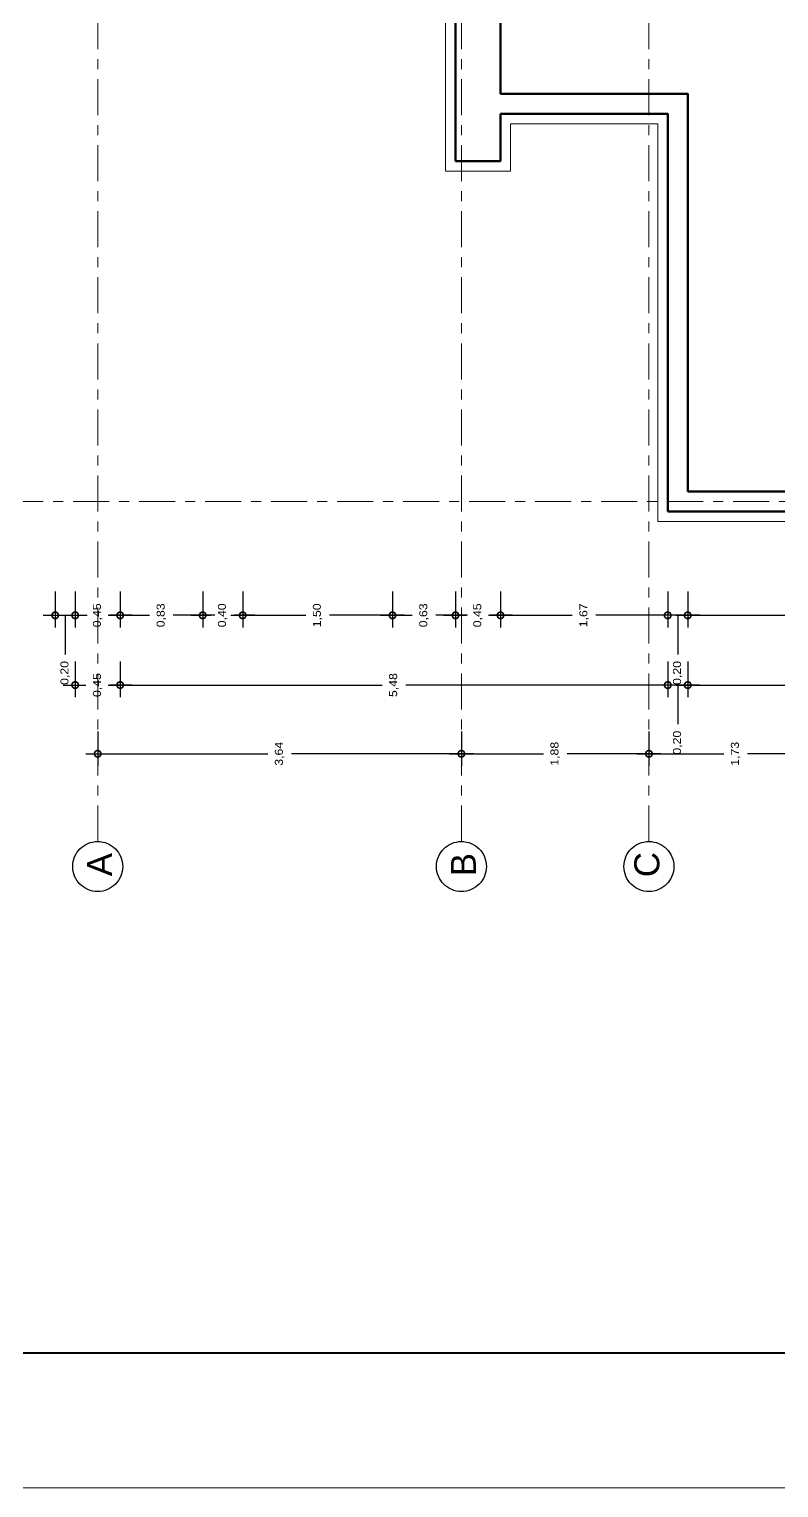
# Model space of a CAD drawing. Header units: millimetres. Extents: x -1459 to -1413, y -119 to 301.
# Drawn here: x -1448.69 to -1441.19, y -118.79 to -104.2 of the extents above; entities that cross this region are included whole.
import ezdxf

# ---------------------------------------------------------------- set-up
doc = ezdxf.new("R2010")
doc.units = ezdxf.units.MM
doc.linetypes.add('ACAD_ISO10W100', pattern=[18, 12, -3, 0, -3])
doc.layers.get('0').update_dxf_attribs({"lineweight": 0})
doc.layers.get('Defpoints').update_dxf_attribs({"lineweight": 5})
for name, color, linetype, lineweight in [('COTAS', 190, 'Continuous', 9), ('EJES', 2, 'ACAD_ISO10W100', 13), ('MURO CORTADO', 1, 'Continuous', 60), ('MURO VISTO', 6, 'Continuous', 18), ('ROTULO', 7, 'Continuous', 5)]:
    doc.layers.add(name, color=color, linetype=linetype, lineweight=lineweight)
doc.styles.add('ARIAL DERECHO', font='arial.ttf', dxfattribs={"width": 1.1})
doc.styles.add('arial normal', font='arial.ttf', dxfattribs={"height": 0.25})
doc.dimstyles.new('COTAS 50 OK', dxfattribs={"dimtxt": 0.08, "dimasz": 0.13, "dimexe": 0.12, "dimexo": 0.2, "dimgap": 0.07, "dimtad": 0, "dimtih": 1, "dimtoh": 1, "dimzin": 0, "dimtxsty": 'ARIAL DERECHO', "dimblk": 'DOTSMALL', "dimcen": 0.15, "dimdle": 0.12, "dimadec": 0, "dimazin": 0, "dimtfac": 1, "dimtmove": 1, "dimatfit": 3, "dimfxl": 1, "dimtzin": 0, "dimarcsym": 0})

# ---------------------------------------------------------------- blocks, each defined once
blk = doc.blocks.new('_DotSmall')
at = {"color": 0, "linetype": 'ByBlock', "const_width": 0.5}
blk.add_lwpolyline([(-0.0625, 0, 1), (0.0625, 0, 1)], format="xyb", close=True, dxfattribs=at)
blk = doc.blocks.new('*D105')
at = {"layer": 'COTAS', "color": 0, "lineweight": -2}
for p, q in [((-1448.228, -109.825), (-1448.228, -110.184)), ((-1447.778, -109.825), (-1447.778, -110.184)), ((-1448.348, -110.064), (-1448.121, -110.064)), ((-1447.658, -110.064), (-1447.885, -110.064))]:
    blk.add_line(p, q, dxfattribs=at)
at = {"layer": 'Defpoints', "color": 0}
for p in [(-1448.228, -109.625), (-1447.778, -109.625), (-1447.778, -110.064)]:
    blk.add_point(p, dxfattribs=at)
at = {"layer": 'COTAS', "color": 0, "lineweight": -2, "xscale": 0.13, "yscale": 0.13, "zscale": 0.13, "rotation": 180}
blk.add_blockref('_DotSmall', (-1448.228, -110.064), dxfattribs=at)
at = {"layer": 'COTAS', "color": 0, "lineweight": -2, "xscale": 0.13, "yscale": 0.13, "zscale": 0.13}
blk.add_blockref('_DotSmall', (-1447.778, -110.064), dxfattribs=at)
at = {"layer": 'COTAS', "color": 0, "insert": (-1448.003, -110.064), "char_height": 0.08, "attachment_point": 5, "rotation": 90, "style": 'ARIAL DERECHO'}
blk.add_mtext('0,45', dxfattribs=at)
blk = doc.blocks.new('*D106')
at = {"layer": 'COTAS', "color": 0, "lineweight": -2}
for p, q in [((-1446.953, -109.825), (-1446.953, -110.184)), ((-1446.553, -109.825), (-1446.553, -110.184)), ((-1447.073, -110.064), (-1446.871, -110.064)), ((-1446.433, -110.064), (-1446.635, -110.064))]:
    blk.add_line(p, q, dxfattribs=at)
at = {"layer": 'Defpoints', "color": 0}
for p in [(-1446.953, -109.625), (-1446.553, -109.625), (-1446.553, -110.064)]:
    blk.add_point(p, dxfattribs=at)
at = {"layer": 'COTAS', "color": 0, "lineweight": -2, "xscale": 0.13, "yscale": 0.13, "zscale": 0.13, "rotation": 180}
blk.add_blockref('_DotSmall', (-1446.953, -110.064), dxfattribs=at)
at = {"layer": 'COTAS', "color": 0, "lineweight": -2, "xscale": 0.13, "yscale": 0.13, "zscale": 0.13}
blk.add_blockref('_DotSmall', (-1446.553, -110.064), dxfattribs=at)
at = {"layer": 'COTAS', "color": 0, "insert": (-1446.753, -110.064), "char_height": 0.08, "attachment_point": 5, "rotation": 90, "style": 'ARIAL DERECHO'}
blk.add_mtext('0,40', dxfattribs=at)
blk = doc.blocks.new('*D107')
at = {"layer": 'COTAS', "color": 0, "lineweight": -2}
for p, q in [((-1444.425, -109.825), (-1444.425, -110.184)), ((-1443.975, -109.825), (-1443.975, -110.184)), ((-1444.545, -110.064), (-1444.318, -110.064)), ((-1443.855, -110.064), (-1444.082, -110.064))]:
    blk.add_line(p, q, dxfattribs=at)
at = {"layer": 'Defpoints', "color": 0}
for p in [(-1444.425, -109.625), (-1443.975, -109.625), (-1444.425, -110.064)]:
    blk.add_point(p, dxfattribs=at)
at = {"layer": 'COTAS', "color": 0, "lineweight": -2, "xscale": 0.13, "yscale": 0.13, "zscale": 0.13, "rotation": 180}
blk.add_blockref('_DotSmall', (-1444.425, -110.064), dxfattribs=at)
at = {"layer": 'COTAS', "color": 0, "lineweight": -2, "xscale": 0.13, "yscale": 0.13, "zscale": 0.13}
blk.add_blockref('_DotSmall', (-1443.975, -110.064), dxfattribs=at)
at = {"layer": 'COTAS', "color": 0, "insert": (-1444.2, -110.064), "char_height": 0.08, "attachment_point": 5, "rotation": 90, "style": 'ARIAL DERECHO'}
blk.add_mtext('0,45', dxfattribs=at)
blk = doc.blocks.new('*D108')
at = {"layer": 'COTAS', "color": 0, "lineweight": -2}
for p, q in [((-1447.778, -109.825), (-1447.778, -110.184)), ((-1446.953, -109.825), (-1446.953, -110.184)), ((-1447.898, -110.064), (-1447.484, -110.064)), ((-1446.833, -110.064), (-1447.247, -110.064))]:
    blk.add_line(p, q, dxfattribs=at)
at = {"layer": 'Defpoints', "color": 0}
for p in [(-1447.778, -109.625), (-1446.953, -109.625), (-1447.778, -110.064)]:
    blk.add_point(p, dxfattribs=at)
at = {"layer": 'COTAS', "color": 0, "lineweight": -2, "xscale": 0.13, "yscale": 0.13, "zscale": 0.13, "rotation": 180}
blk.add_blockref('_DotSmall', (-1447.778, -110.064), dxfattribs=at)
at = {"layer": 'COTAS', "color": 0, "lineweight": -2, "xscale": 0.13, "yscale": 0.13, "zscale": 0.13}
blk.add_blockref('_DotSmall', (-1446.953, -110.064), dxfattribs=at)
at = {"layer": 'COTAS', "color": 0, "insert": (-1447.366, -110.064), "char_height": 0.08, "attachment_point": 5, "rotation": 90, "style": 'ARIAL DERECHO'}
blk.add_mtext('0,83', dxfattribs=at)
blk = doc.blocks.new('*D109')
at = {"layer": 'COTAS', "color": 0, "lineweight": -2}
for p, q in [((-1442.303, -109.825), (-1442.303, -110.184)), ((-1442.103, -109.825), (-1442.103, -110.184)), ((-1441.983, -110.064), (-1442.423, -110.064)), ((-1442.203, -110.064), (-1442.203, -110.315)), ((-1442.203, -110.315), (-1442.203, -110.455))]:
    blk.add_line(p, q, dxfattribs=at)
at = {"layer": 'Defpoints', "color": 0}
for p in [(-1442.303, -109.625), (-1442.103, -109.625), (-1442.303, -110.064)]:
    blk.add_point(p, dxfattribs=at)
at = {"layer": 'COTAS', "color": 0, "lineweight": -2, "xscale": 0.13, "yscale": 0.13, "zscale": 0.13, "rotation": 180}
blk.add_blockref('_DotSmall', (-1442.303, -110.064), dxfattribs=at)
at = {"layer": 'COTAS', "color": 0, "lineweight": -2, "xscale": 0.13, "yscale": 0.13, "zscale": 0.13}
blk.add_blockref('_DotSmall', (-1442.103, -110.064), dxfattribs=at)
at = {"layer": 'COTAS', "color": 0, "insert": (-1442.203, -110.64), "char_height": 0.08, "attachment_point": 5, "rotation": 90, "style": 'ARIAL DERECHO'}
blk.add_mtext('0,20', dxfattribs=at)
blk = doc.blocks.new('*D110')
at = {"layer": 'COTAS', "color": 0, "lineweight": -2}
for p, q in [((-1443.975, -109.825), (-1443.975, -110.184)), ((-1442.303, -109.825), (-1442.303, -110.184)), ((-1444.095, -110.064), (-1443.257, -110.064)), ((-1442.183, -110.064), (-1443.021, -110.064))]:
    blk.add_line(p, q, dxfattribs=at)
at = {"layer": 'Defpoints', "color": 0}
for p in [(-1443.975, -109.625), (-1442.303, -109.625), (-1443.975, -110.064)]:
    blk.add_point(p, dxfattribs=at)
at = {"layer": 'COTAS', "color": 0, "lineweight": -2, "xscale": 0.13, "yscale": 0.13, "zscale": 0.13, "rotation": 180}
blk.add_blockref('_DotSmall', (-1443.975, -110.064), dxfattribs=at)
at = {"layer": 'COTAS', "color": 0, "lineweight": -2, "xscale": 0.13, "yscale": 0.13, "zscale": 0.13}
blk.add_blockref('_DotSmall', (-1442.303, -110.064), dxfattribs=at)
at = {"layer": 'COTAS', "color": 0, "insert": (-1443.139, -110.064), "char_height": 0.08, "attachment_point": 5, "rotation": 90, "style": 'ARIAL DERECHO'}
blk.add_mtext('1,67', dxfattribs=at)
blk = doc.blocks.new('*D111')
at = {"layer": 'COTAS', "color": 0, "lineweight": -2}
for p, q in [((-1442.303, -110.525), (-1442.303, -110.881)), ((-1442.103, -110.525), (-1442.103, -110.881)), ((-1441.983, -110.761), (-1442.423, -110.761)), ((-1442.203, -110.761), (-1442.203, -111.012)), ((-1442.203, -111.012), (-1442.203, -111.152))]:
    blk.add_line(p, q, dxfattribs=at)
at = {"layer": 'Defpoints', "color": 0}
for p in [(-1442.303, -110.325), (-1442.103, -110.325), (-1442.303, -110.761)]:
    blk.add_point(p, dxfattribs=at)
at = {"layer": 'COTAS', "color": 0, "lineweight": -2, "xscale": 0.13, "yscale": 0.13, "zscale": 0.13, "rotation": 180}
blk.add_blockref('_DotSmall', (-1442.303, -110.761), dxfattribs=at)
at = {"layer": 'COTAS', "color": 0, "lineweight": -2, "xscale": 0.13, "yscale": 0.13, "zscale": 0.13}
blk.add_blockref('_DotSmall', (-1442.103, -110.761), dxfattribs=at)
at = {"layer": 'COTAS', "color": 0, "insert": (-1442.203, -111.337), "char_height": 0.08, "attachment_point": 5, "rotation": 90, "style": 'ARIAL DERECHO'}
blk.add_mtext('0,20', dxfattribs=at)
blk = doc.blocks.new('*D112')
at = {"layer": 'COTAS', "color": 0, "lineweight": -2}
for p, q in [((-1448.228, -110.525), (-1448.228, -110.881)), ((-1447.778, -110.525), (-1447.778, -110.881)), ((-1448.348, -110.761), (-1448.121, -110.761)), ((-1447.658, -110.761), (-1447.885, -110.761))]:
    blk.add_line(p, q, dxfattribs=at)
at = {"layer": 'Defpoints', "color": 0}
for p in [(-1448.228, -110.325), (-1447.778, -110.325), (-1448.228, -110.761)]:
    blk.add_point(p, dxfattribs=at)
at = {"layer": 'COTAS', "color": 0, "lineweight": -2, "xscale": 0.13, "yscale": 0.13, "zscale": 0.13, "rotation": 180}
blk.add_blockref('_DotSmall', (-1448.228, -110.761), dxfattribs=at)
at = {"layer": 'COTAS', "color": 0, "lineweight": -2, "xscale": 0.13, "yscale": 0.13, "zscale": 0.13}
blk.add_blockref('_DotSmall', (-1447.778, -110.761), dxfattribs=at)
at = {"layer": 'COTAS', "color": 0, "insert": (-1448.003, -110.761), "char_height": 0.08, "attachment_point": 5, "rotation": 90, "style": 'ARIAL DERECHO'}
blk.add_mtext('0,45', dxfattribs=at)
blk = doc.blocks.new('*D115')
at = {"layer": 'COTAS', "color": 0, "lineweight": -2}
for p, q in [((-1442.103, -109.825), (-1442.103, -110.184)), ((-1439.303, -109.825), (-1439.303, -110.184)), ((-1442.223, -110.064), (-1440.821, -110.064)), ((-1439.183, -110.064), (-1440.585, -110.064))]:
    blk.add_line(p, q, dxfattribs=at)
at = {"layer": 'Defpoints', "color": 0}
for p in [(-1442.103, -109.625), (-1439.303, -109.625), (-1442.103, -110.064)]:
    blk.add_point(p, dxfattribs=at)
at = {"layer": 'COTAS', "color": 0, "lineweight": -2, "xscale": 0.13, "yscale": 0.13, "zscale": 0.13, "rotation": 180}
blk.add_blockref('_DotSmall', (-1442.103, -110.064), dxfattribs=at)
at = {"layer": 'COTAS', "color": 0, "lineweight": -2, "xscale": 0.13, "yscale": 0.13, "zscale": 0.13}
blk.add_blockref('_DotSmall', (-1439.303, -110.064), dxfattribs=at)
at = {"layer": 'COTAS', "color": 0, "insert": (-1440.703, -110.064), "char_height": 0.08, "attachment_point": 5, "rotation": 90, "style": 'ARIAL DERECHO'}
blk.add_mtext('2,80', dxfattribs=at)
blk = doc.blocks.new('*D122')
at = {"layer": 'COTAS', "color": 0, "lineweight": -2}
for p, q in [((-1447.778, -110.525), (-1447.778, -110.881)), ((-1442.303, -110.525), (-1442.303, -110.881)), ((-1447.898, -110.761), (-1445.159, -110.761)), ((-1442.183, -110.761), (-1444.922, -110.761))]:
    blk.add_line(p, q, dxfattribs=at)
at = {"layer": 'Defpoints', "color": 0}
for p in [(-1447.778, -110.325), (-1442.303, -110.325), (-1447.778, -110.761)]:
    blk.add_point(p, dxfattribs=at)
at = {"layer": 'COTAS', "color": 0, "lineweight": -2, "xscale": 0.13, "yscale": 0.13, "zscale": 0.13, "rotation": 180}
blk.add_blockref('_DotSmall', (-1447.778, -110.761), dxfattribs=at)
at = {"layer": 'COTAS', "color": 0, "lineweight": -2, "xscale": 0.13, "yscale": 0.13, "zscale": 0.13}
blk.add_blockref('_DotSmall', (-1442.303, -110.761), dxfattribs=at)
at = {"layer": 'COTAS', "color": 0, "insert": (-1445.041, -110.761), "char_height": 0.08, "attachment_point": 5, "rotation": 90, "style": 'ARIAL DERECHO'}
blk.add_mtext('5,48', dxfattribs=at)
blk = doc.blocks.new('*D123')
at = {"layer": 'COTAS', "color": 0, "lineweight": -2}
for p, q in [((-1442.103, -110.525), (-1442.103, -110.881)), ((-1436.203, -110.525), (-1436.203, -110.881)), ((-1442.223, -110.761), (-1439.271, -110.761)), ((-1436.083, -110.761), (-1439.035, -110.761))]:
    blk.add_line(p, q, dxfattribs=at)
at = {"layer": 'Defpoints', "color": 0}
for p in [(-1442.103, -110.325), (-1436.203, -110.325), (-1442.103, -110.761)]:
    blk.add_point(p, dxfattribs=at)
at = {"layer": 'COTAS', "color": 0, "lineweight": -2, "xscale": 0.13, "yscale": 0.13, "zscale": 0.13, "rotation": 180}
blk.add_blockref('_DotSmall', (-1442.103, -110.761), dxfattribs=at)
at = {"layer": 'COTAS', "color": 0, "lineweight": -2, "xscale": 0.13, "yscale": 0.13, "zscale": 0.13}
blk.add_blockref('_DotSmall', (-1436.203, -110.761), dxfattribs=at)
at = {"layer": 'COTAS', "color": 0, "insert": (-1439.153, -110.761), "char_height": 0.08, "attachment_point": 5, "rotation": 90, "style": 'ARIAL DERECHO'}
blk.add_mtext('5,90', dxfattribs=at)
blk = doc.blocks.new('*D125')
at = {"layer": 'COTAS', "color": 0, "lineweight": -2}
for p, q in [((-1448.003, -111.225), (-1448.003, -111.568)), ((-1444.366, -111.225), (-1444.366, -111.568)), ((-1448.123, -111.448), (-1446.302, -111.448)), ((-1444.246, -111.448), (-1446.066, -111.448))]:
    blk.add_line(p, q, dxfattribs=at)
at = {"layer": 'Defpoints', "color": 0}
for p in [(-1448.003, -111.025), (-1444.366, -111.025), (-1448.003, -111.448)]:
    blk.add_point(p, dxfattribs=at)
at = {"layer": 'COTAS', "color": 0, "lineweight": -2, "xscale": 0.13, "yscale": 0.13, "zscale": 0.13, "rotation": 180}
blk.add_blockref('_DotSmall', (-1448.003, -111.448), dxfattribs=at)
at = {"layer": 'COTAS', "color": 0, "lineweight": -2, "xscale": 0.13, "yscale": 0.13, "zscale": 0.13}
blk.add_blockref('_DotSmall', (-1444.366, -111.448), dxfattribs=at)
at = {"layer": 'COTAS', "color": 0, "insert": (-1446.184, -111.448), "char_height": 0.08, "attachment_point": 5, "rotation": 90, "style": 'ARIAL DERECHO'}
blk.add_mtext('3,64', dxfattribs=at)
blk = doc.blocks.new('*D126')
at = {"layer": 'COTAS', "color": 0, "lineweight": -2}
for p, q in [((-1444.366, -111.225), (-1444.366, -111.568)), ((-1442.491, -111.225), (-1442.491, -111.568)), ((-1444.486, -111.448), (-1443.546, -111.448)), ((-1442.371, -111.448), (-1443.31, -111.448))]:
    blk.add_line(p, q, dxfattribs=at)
at = {"layer": 'Defpoints', "color": 0}
for p in [(-1444.366, -111.025), (-1442.491, -111.025), (-1444.366, -111.448)]:
    blk.add_point(p, dxfattribs=at)
at = {"layer": 'COTAS', "color": 0, "lineweight": -2, "xscale": 0.13, "yscale": 0.13, "zscale": 0.13, "rotation": 180}
blk.add_blockref('_DotSmall', (-1444.366, -111.448), dxfattribs=at)
at = {"layer": 'COTAS', "color": 0, "lineweight": -2, "xscale": 0.13, "yscale": 0.13, "zscale": 0.13}
blk.add_blockref('_DotSmall', (-1442.491, -111.448), dxfattribs=at)
at = {"layer": 'COTAS', "color": 0, "insert": (-1443.428, -111.448), "char_height": 0.08, "attachment_point": 5, "rotation": 90, "style": 'ARIAL DERECHO'}
blk.add_mtext('1,88', dxfattribs=at)
blk = doc.blocks.new('*D128')
at = {"layer": 'COTAS', "color": 0, "lineweight": -2}
for p, q in [((-1442.491, -111.225), (-1442.491, -111.568)), ((-1440.758, -111.225), (-1440.758, -111.568)), ((-1442.611, -111.448), (-1441.742, -111.448)), ((-1440.638, -111.448), (-1441.506, -111.448))]:
    blk.add_line(p, q, dxfattribs=at)
at = {"layer": 'Defpoints', "color": 0}
for p in [(-1442.491, -111.025), (-1440.758, -111.025), (-1442.491, -111.448)]:
    blk.add_point(p, dxfattribs=at)
at = {"layer": 'COTAS', "color": 0, "lineweight": -2, "xscale": 0.13, "yscale": 0.13, "zscale": 0.13, "rotation": 180}
blk.add_blockref('_DotSmall', (-1442.491, -111.448), dxfattribs=at)
at = {"layer": 'COTAS', "color": 0, "lineweight": -2, "xscale": 0.13, "yscale": 0.13, "zscale": 0.13}
blk.add_blockref('_DotSmall', (-1440.758, -111.448), dxfattribs=at)
at = {"layer": 'COTAS', "color": 0, "insert": (-1441.624, -111.448), "char_height": 0.08, "attachment_point": 5, "rotation": 90, "style": 'ARIAL DERECHO'}
blk.add_mtext('1,73', dxfattribs=at)
blk = doc.blocks.new('*D472')
at = {"layer": 'COTAS', "color": 0, "lineweight": -2}
for p, q in [((-1446.553, -109.825), (-1446.553, -110.184)), ((-1445.055, -109.825), (-1445.055, -110.184)), ((-1446.673, -110.064), (-1445.922, -110.064)), ((-1444.935, -110.064), (-1445.686, -110.064))]:
    blk.add_line(p, q, dxfattribs=at)
at = {"layer": 'Defpoints', "color": 0}
for p in [(-1446.553, -109.625), (-1445.055, -109.625), (-1446.553, -110.064)]:
    blk.add_point(p, dxfattribs=at)
at = {"layer": 'COTAS', "color": 0, "lineweight": -2, "xscale": 0.13, "yscale": 0.13, "zscale": 0.13, "rotation": 180}
blk.add_blockref('_DotSmall', (-1446.553, -110.064), dxfattribs=at)
at = {"layer": 'COTAS', "color": 0, "lineweight": -2, "xscale": 0.13, "yscale": 0.13, "zscale": 0.13}
blk.add_blockref('_DotSmall', (-1445.055, -110.064), dxfattribs=at)
at = {"layer": 'COTAS', "color": 0, "insert": (-1445.804, -110.064), "char_height": 0.08, "attachment_point": 5, "rotation": 90, "style": 'ARIAL DERECHO'}
blk.add_mtext('1,50', dxfattribs=at)
blk = doc.blocks.new('*D473')
at = {"layer": 'COTAS', "color": 0, "lineweight": -2}
for p, q in [((-1445.055, -109.825), (-1445.055, -110.184)), ((-1444.425, -109.825), (-1444.425, -110.184)), ((-1445.175, -110.064), (-1444.858, -110.064)), ((-1444.305, -110.064), (-1444.622, -110.064))]:
    blk.add_line(p, q, dxfattribs=at)
at = {"layer": 'Defpoints', "color": 0}
for p in [(-1445.055, -109.625), (-1444.425, -109.625), (-1445.055, -110.064)]:
    blk.add_point(p, dxfattribs=at)
at = {"layer": 'COTAS', "color": 0, "lineweight": -2, "xscale": 0.13, "yscale": 0.13, "zscale": 0.13, "rotation": 180}
blk.add_blockref('_DotSmall', (-1445.055, -110.064), dxfattribs=at)
at = {"layer": 'COTAS', "color": 0, "lineweight": -2, "xscale": 0.13, "yscale": 0.13, "zscale": 0.13}
blk.add_blockref('_DotSmall', (-1444.425, -110.064), dxfattribs=at)
at = {"layer": 'COTAS', "color": 0, "insert": (-1444.74, -110.064), "char_height": 0.08, "attachment_point": 5, "rotation": 90, "style": 'ARIAL DERECHO'}
blk.add_mtext('0,63', dxfattribs=at)
blk = doc.blocks.new('*D487')
at = {"layer": 'COTAS', "color": 0, "lineweight": -2}
for p, q in [((-1448.428, -109.825), (-1448.428, -110.184)), ((-1448.228, -109.825), (-1448.228, -110.184)), ((-1448.548, -110.064), (-1448.108, -110.064)), ((-1448.328, -110.064), (-1448.328, -110.315)), ((-1448.328, -110.315), (-1448.328, -110.455))]:
    blk.add_line(p, q, dxfattribs=at)
at = {"layer": 'Defpoints', "color": 0}
for p in [(-1448.428, -109.625), (-1448.228, -109.625), (-1448.228, -110.064)]:
    blk.add_point(p, dxfattribs=at)
at = {"layer": 'COTAS', "color": 0, "lineweight": -2, "xscale": 0.13, "yscale": 0.13, "zscale": 0.13, "rotation": 180}
blk.add_blockref('_DotSmall', (-1448.428, -110.064), dxfattribs=at)
at = {"layer": 'COTAS', "color": 0, "lineweight": -2, "xscale": 0.13, "yscale": 0.13, "zscale": 0.13}
blk.add_blockref('_DotSmall', (-1448.228, -110.064), dxfattribs=at)
at = {"layer": 'COTAS', "color": 0, "insert": (-1448.328, -110.64), "char_height": 0.08, "attachment_point": 5, "rotation": 90, "style": 'ARIAL DERECHO'}
blk.add_mtext('0,20', dxfattribs=at)

msp = doc.modelspace()

# ---------------------------------------------------------------- linework, layer by layer
at = {"layer": 'EJES', "ltscale": 0.03}
for p, q in [((-1448.003, -112.325), (-1448.003, -60.4)), ((-1444.366, -112.325), (-1444.366, -60.4)), ((-1442.491, -112.325), (-1442.491, -60.4)), ((-1427.428, -108.925), (-1451.503, -108.925))]:
    msp.add_line(p, q, dxfattribs=at)
at = {"layer": 'EJES', "lineweight": 30}
for centre in [(-1448.003, -112.575), (-1444.366, -112.575), (-1442.491, -112.575)]:
    msp.add_circle(centre, 0.25, dxfattribs=at)
at = {"layer": 'MURO CORTADO'}
for p, q in [((-1443.975, -105.525), (-1443.975, -105.05)), ((-1444.425, -105.525), (-1443.975, -105.525)), ((-1439.303, -108.825), (-1442.103, -108.825)), ((-1442.303, -109.025), (-1436.003, -109.025))]:
    msp.add_line(p, q, dxfattribs=at)
for points in [[(-1444.425, -105.525), (-1444.425, -101.925)], [(-1443.975, -104.85), (-1443.975, -101.925)], [(-1443.975, -104.85), (-1442.103, -104.85), (-1442.103, -108.825)], [(-1443.975, -105.05), (-1442.303, -105.05), (-1442.303, -109.025)]]:
    msp.add_lwpolyline(points, dxfattribs=at)
at = {"layer": 'MURO VISTO'}
for p, q in [((-1443.875, -105.625), (-1443.875, -105.15)), ((-1444.525, -105.625), (-1443.875, -105.625)), ((-1442.403, -109.125), (-1435.903, -109.125))]:
    msp.add_line(p, q, dxfattribs=at)
for points in [[(-1444.525, -105.625), (-1444.525, -101.837)], [(-1443.875, -105.15), (-1442.403, -105.15), (-1442.403, -109.125)]]:
    msp.add_lwpolyline(points, dxfattribs=at)
at = {"layer": 'ROTULO'}
msp.add_lwpolyline([(-1413.278, -118.786), (-1413.278, -54.286), (-1459.028, -54.286), (-1459.028, -118.786)], close=True, dxfattribs=at)
at = {"layer": 'ROTULO', "lineweight": 40}
msp.add_lwpolyline([(-1414.628, -117.436), (-1414.628, -55.636), (-1457.678, -55.636), (-1457.678, -117.436)], close=True, dxfattribs=at)

# ---------------------------------------------------------------- texts
at = {"layer": 'EJES', "linetype": 'Continuous', "char_height": 0.25, "width": 0.309, "attachment_point": 5, "rotation": 90, "style": 'arial normal'}
for s, insert in [('A', (-1447.984, -112.556)), ('B', (-1444.346, -112.556)), ('C', (-1442.51, -112.556))]:
    msp.add_mtext(s, dxfattribs=dict(at, insert=insert))

# ---------------------------------------------------------------- dimensions: what is measured, and where the dimension line sits
at = {"layer": 'COTAS'}
for base, p1, p2, picture, middle in [((-1448.228, -110.064), (-1448.428, -109.625), (-1448.228, -109.625), '*D487', (-1448.328, -110.525)), ((-1447.778, -110.064), (-1448.228, -109.625), (-1447.778, -109.625), '*D105', (-1448.003, -110.064)), ((-1447.778038982, -110.064223375), (-1446.953038982, -109.624520554), (-1447.778038982, -109.624520554), '*D108', (-1447.365538982, -110.064223375)), ((-1446.553, -110.064), (-1446.953, -109.625), (-1446.553, -109.625), '*D106', (-1446.753, -110.064)), ((-1446.553, -110.064), (-1445.055, -109.625), (-1446.553, -109.625), '*D472', (-1445.804, -110.064)), ((-1445.055, -110.064), (-1444.425, -109.625), (-1445.055, -109.625), '*D473', (-1444.74, -110.064)), ((-1444.425, -110.064), (-1443.975, -109.625), (-1444.425, -109.625), '*D107', (-1444.2, -110.064)), ((-1443.975, -110.064), (-1442.303, -109.625), (-1443.975, -109.625), '*D110', (-1443.139, -110.064)), ((-1442.303, -110.064), (-1442.103, -109.625), (-1442.303, -109.625), '*D109', (-1442.203, -110.525)), ((-1442.103, -110.064), (-1439.303, -109.625), (-1442.103, -109.625), '*D115', (-1440.703, -110.064)), ((-1448.228, -110.761), (-1447.778, -110.325), (-1448.228, -110.325), '*D112', (-1448.003, -110.761)), ((-1447.778038982, -110.761208265), (-1442.303038982, -110.324520554), (-1447.778038982, -110.324520554), '*D122', (-1445.040538982, -110.761208265)), ((-1442.303, -110.761), (-1442.103, -110.325), (-1442.303, -110.325), '*D111', (-1442.203, -111.222)), ((-1442.103, -110.761), (-1436.203, -110.325), (-1442.103, -110.325), '*D123', (-1439.153, -110.761)), ((-1448.003, -111.448), (-1444.366, -111.025), (-1448.003, -111.025), '*D125', (-1446.184, -111.448)), ((-1444.365538982, -111.448133808), (-1442.490538982, -111.024520554), (-1444.365538982, -111.024520554), '*D126', (-1443.428038982, -111.448133808)), ((-1442.491, -111.448), (-1440.758, -111.025), (-1442.491, -111.025), '*D128', (-1441.624, -111.448))]:
    dim = msp.add_linear_dim(base=base, p1=p1, p2=p2, angle=180, dimstyle='COTAS 50 OK', dxfattribs=at)
    dim.commit()
    dim.dimension.update_dxf_attribs({"geometry": picture, "text_midpoint": middle})

doc.saveas('drawing.dxf')
